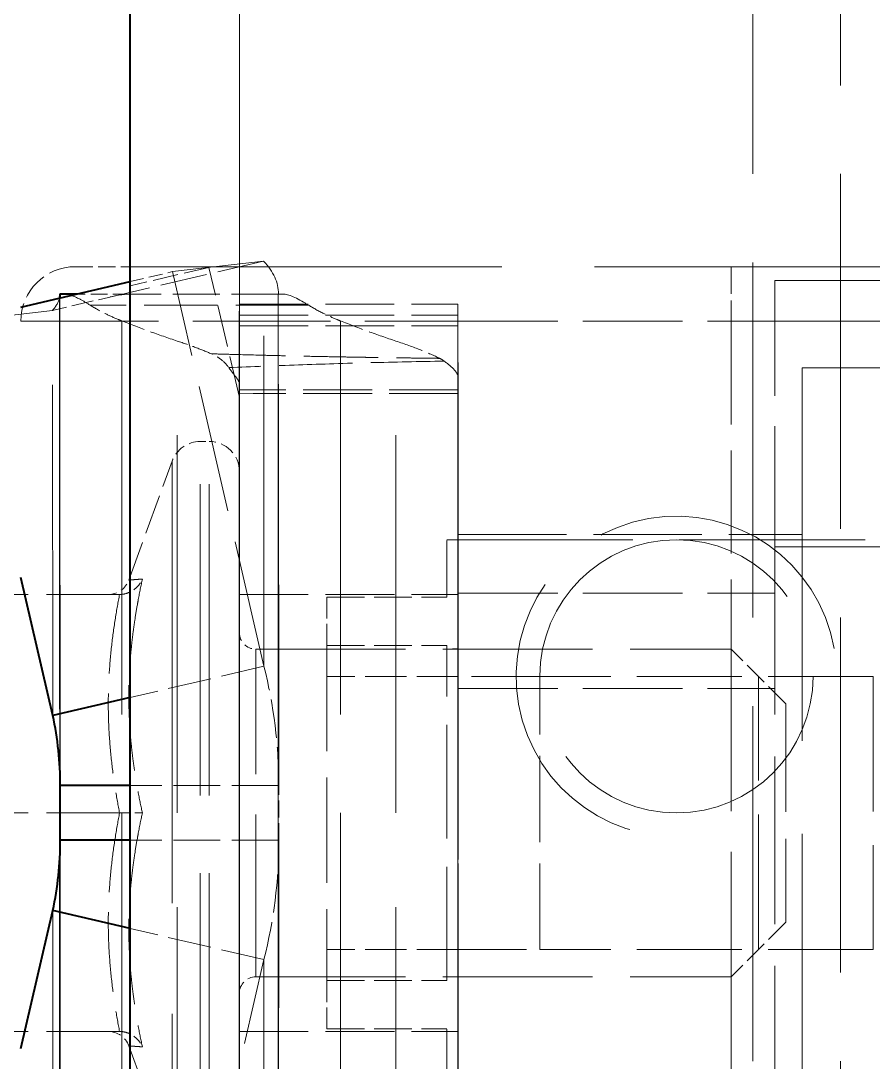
# Model space of a CAD drawing. Header units: millimetres. Extents: x 0 to 2523, y 0 to 1782.
# Drawn here: x 504.71 to 520.31, y 558.67 to 577.73 of the extents above; entities that cross this region are included whole.
import ezdxf

# ---------------------------------------------------------------- set-up
doc = ezdxf.new("R2010")
doc.units = ezdxf.units.MM
doc.header["$LTSCALE"] = 3
doc.linetypes.add('DASHED', pattern=[0.2067, 0.1654, -0.0413])
for name, color, linetype, lineweight in [('가려진 것(ISO)', 2, 'DASHED', 18), ('가려진 좁은 것(ISO)', 2, 'DASHED', 18), ('가시적인 것(ISO)', 3, 'Continuous', 40), ('가시적인 좁은 것(ISO)', 3, 'Continuous', 35)]:
    doc.layers.add(name, color=color, linetype=linetype, lineweight=lineweight)

msp = doc.modelspace()

# ---------------------------------------------------------------- linework, layer by layer
at = {"layer": '가려진 것(ISO)', "ltscale": 13.022854}
msp.add_line((508.7116, 435.233), (508.7116, 1291.233), dxfattribs=at)
at = {"layer": '가려진 것(ISO)', "ltscale": 13.096617}
for p, q in [((518.1116, 461.233), (518.1116, 1265.233)), ((519.7116, 1265.233), (519.7116, 461.233))]:
    msp.add_line(p, q, dxfattribs=at)
at = {"layer": '가려진 것(ISO)', "ltscale": 0.634799}
for p, q in [((505.7116, 573.233), (506.7116, 573.233)), ((509.4338, 562.733), (509.4338, 563.733))]:
    msp.add_line(p, q, dxfattribs=at)
at = {"layer": '가려진 것(ISO)', "ltscale": 1.731117}
for p, q in [((509.1557, 573.3344), (506.5217, 572.7193)), ((509.427, 572.733), (506.7002, 572.733))]:
    msp.add_line(p, q, dxfattribs=at)
at = {"layer": '가려진 것(ISO)', "ltscale": 13.707466}
msp.add_line((506.7116, 573.233), (523.7116, 573.233), dxfattribs=at)
at = {"layer": '가려진 것(ISO)', "ltscale": 10.630617}
for p, q in [((509.1557, 573.3344), (507.4884, 573.1424)), ((505.2918, 572.4321), (503.6244, 572.2401))]:
    msp.add_line(p, q, dxfattribs=at)
at = {"layer": '가려진 것(ISO)', "ltscale": 0.510403}
msp.add_line((506.7116, 572.961), (507.4884, 573.1424), dxfattribs=at)
at = {"layer": '가려진 것(ISO)', "ltscale": 4.708343}
for p, q in [((509.1613, 565.9183), (507.4884, 573.1424)), ((507.4884, 553.3235), (509.1613, 560.5476))]:
    msp.add_line(p, q, dxfattribs=at)
at = {"layer": '가려진 것(ISO)', "ltscale": 9.837123}
for p, q in [((518.5116, 572.983), (530.7116, 572.983)), ((518.5116, 568.1061), (530.7116, 568.1061))]:
    msp.add_line(p, q, dxfattribs=at)
at = {"layer": '가려진 것(ISO)', "ltscale": 4.455295}
msp.add_line((518.5116, 568.1061), (518.5116, 572.983), dxfattribs=at)
at = {"layer": '가려진 것(ISO)', "ltscale": 0.808278}
msp.add_line((506.5217, 572.7193), (505.2918, 572.4321), dxfattribs=at)
at = {"layer": '가려진 것(ISO)', "ltscale": 7.548428}
msp.add_line((505.4194, 572.733), (505.4244, 572.733), dxfattribs=at)
at = {"layer": '가려진 것(ISO)', "ltscale": 15.320109}
for p, q in [((505.4194, 572.733), (505.4194, 553.733)), ((509.42, 572.733), (509.42, 553.733))]:
    msp.add_line(p, q, dxfattribs=at)
at = {"layer": '가려진 것(ISO)', "ltscale": 14.79346}
for p, q in [((505.4338, 563.7373), (505.427, 572.732)), ((509.4338, 563.7403), (509.427, 572.735)), ((505.427, 553.7339), (505.4338, 562.7287)), ((509.427, 553.7309), (509.4338, 562.7257))]:
    msp.add_line(p, q, dxfattribs=at)
at = {"layer": '가려진 것(ISO)', "ltscale": 0.612689}
msp.add_line((506.7002, 572.733), (505.735, 572.733), dxfattribs=at)
at = {"layer": '가려진 것(ISO)', "ltscale": 0.44848}
msp.add_line((509.427, 572.733), (509.514, 572.733), dxfattribs=at)
at = {"layer": '가려진 것(ISO)', "ltscale": 2.539495}
for p, q in [((508.7113, 572.5496), (512.7113, 572.5496)), ((508.7133, 567.233), (512.7133, 567.233)), ((508.7133, 559.233), (512.7133, 559.233))]:
    msp.add_line(p, q, dxfattribs=at)
at = {"layer": '가려진 것(ISO)', "ltscale": 6.327119}
msp.add_line((512.7116, 572.233), (512.7116, 567.2567), dxfattribs=at)
at = {"layer": '가려진 것(ISO)', "ltscale": 3.682313}
for p, q in [((512.7116, 572.233), (518.5116, 572.233)), ((512.7116, 567.2567), (518.5116, 567.2567)), ((512.7116, 565.5131), (518.5116, 565.5131))]:
    msp.add_line(p, q, dxfattribs=at)
at = {"layer": '가려진 것(ISO)', "ltscale": 13.763361}
msp.add_line((519.0116, 571.383), (519.0116, 555.083), dxfattribs=at)
at = {"layer": '가려진 것(ISO)', "ltscale": 12.659248}
msp.add_line((519.0116, 571.383), (534.7116, 571.383), dxfattribs=at)
at = {"layer": '가려진 것(ISO)', "ltscale": 12.853812}
msp.add_line((512.7167, 555.2623), (512.7167, 571.2036), dxfattribs=at)
at = {"layer": '가려진 것(ISO)', "ltscale": 12.64015}
msp.add_line((508.7161, 555.3948), (508.7161, 571.0711), dxfattribs=at)
at = {"layer": '가려진 것(ISO)', "ltscale": 0.104586}
msp.add_line((507.9968, 570.033), (508.1616, 570.033), dxfattribs=at)
at = {"layer": '가려진 것(ISO)', "ltscale": 1.469374}
for p, q in [((506.6883, 567.4962), (507.4799, 569.6711)), ((506.6883, 558.9698), (507.4799, 556.7949))]:
    msp.add_line(p, q, dxfattribs=at)
at = {"layer": '가려진 것(ISO)', "ltscale": 3.999763}
msp.add_line((512.7116, 568.333), (519.0116, 568.333), dxfattribs=at)
at = {"layer": '가려진 것(ISO)', "ltscale": 2.095026}
for p, q in [((512.5116, 567.183), (512.5116, 568.233)), ((512.5116, 558.233), (512.5116, 559.283))]:
    msp.add_line(p, q, dxfattribs=at)
at = {"layer": '가려진 것(ISO)', "ltscale": 6.856808}
msp.add_line((512.5116, 568.233), (523.3116, 568.233), dxfattribs=at)
at = {"layer": '가려진 것(ISO)', "ltscale": 6.187803}
msp.add_line((518.5116, 568.1061), (518.5116, 558.3598), dxfattribs=at)
at = {"layer": '가려진 것(ISO)', "ltscale": 2.698482}
msp.add_line((506.5193, 567.233), (502.2689, 567.233), dxfattribs=at)
at = {"layer": '가려진 것(ISO)', "ltscale": 5.079091}
for p, q in [((508.7099, 567.233), (508.7099, 559.233)), ((508.7133, 559.233), (508.7133, 567.233)), ((512.7099, 567.233), (512.7099, 559.233)), ((512.7133, 559.233), (512.7133, 567.233))]:
    msp.add_line(p, q, dxfattribs=at)
at = {"layer": '가려진 것(ISO)', "ltscale": 5.079092}
for p, q in [((508.7133, 567.233), (508.7099, 567.233)), ((508.7099, 559.233), (508.7133, 559.233))]:
    msp.add_line(p, q, dxfattribs=at)
at = {"layer": '가려진 것(ISO)', "ltscale": 1.396677}
for p, q in [((510.3116, 567.183), (512.5116, 567.183)), ((510.3116, 566.2985), (512.5116, 566.2985)), ((510.3116, 560.1674), (512.5116, 560.1674)), ((510.3116, 559.283), (512.5116, 559.283))]:
    msp.add_line(p, q, dxfattribs=at)
at = {"layer": '가려진 것(ISO)', "ltscale": 0.796132}
for p, q in [((510.3116, 566.2985), (510.3116, 567.183)), ((510.3116, 560.1674), (510.3116, 559.283))]:
    msp.add_line(p, q, dxfattribs=at)
at = {"layer": '가려진 것(ISO)', "ltscale": 2.476006}
msp.add_line((512.7116, 567.2567), (512.7116, 565.5131), dxfattribs=at)
at = {"layer": '가려진 것(ISO)', "ltscale": 5.52352}
for p, q in [((509.0116, 566.233), (517.7116, 566.233)), ((509.0116, 560.233), (517.7116, 560.233))]:
    msp.add_line(p, q, dxfattribs=at)
at = {"layer": '가려진 것(ISO)', "ltscale": 3.892509}
msp.add_line((510.3116, 566.2985), (510.3116, 560.1674), dxfattribs=at)
at = {"layer": '가려진 것(ISO)', "ltscale": 4.190152}
msp.add_line((512.5116, 560.1674), (512.5116, 566.2985), dxfattribs=at)
at = {"layer": '가려진 것(ISO)', "ltscale": 5.983681}
msp.add_line((517.7116, 566.233), (517.7116, 560.233), dxfattribs=at)
at = {"layer": '가려진 것(ISO)', "ltscale": 0.897783}
for p, q in [((518.7116, 565.233), (517.7116, 566.233)), ((518.7116, 561.233), (517.7116, 560.233))]:
    msp.add_line(p, q, dxfattribs=at)
at = {"layer": '가려진 것(ISO)', "ltscale": 1.609971}
for p, q in [((509.1613, 565.9183), (506.7116, 565.3463)), ((509.1613, 560.5476), (506.7116, 561.1197))]:
    msp.add_line(p, q, dxfattribs=at)
at = {"layer": '가려진 것(ISO)', "ltscale": 1.525278}
for p, q in [((512.7142, 565.733), (510.3116, 565.733)), ((512.7142, 560.733), (510.3116, 560.733))]:
    msp.add_line(p, q, dxfattribs=at)
at = {"layer": '가려진 것(ISO)', "ltscale": 3.809293}
for p, q in [((512.7142, 565.733), (512.7168, 565.733)), ((512.7168, 560.733), (512.7142, 560.733))]:
    msp.add_line(p, q, dxfattribs=at)
at = {"layer": '가려진 것(ISO)', "ltscale": 3.174394}
for p, q in [((512.7142, 560.733), (512.7142, 565.733)), ((512.7168, 560.733), (512.7168, 565.733)), ((514.2116, 560.733), (514.2116, 565.733))]:
    msp.add_line(p, q, dxfattribs=at)
at = {"layer": '가려진 것(ISO)', "ltscale": 2.520347}
for p, q in [((514.2116, 565.733), (512.7168, 565.733)), ((512.7168, 560.733), (514.2116, 560.733))]:
    msp.add_line(p, q, dxfattribs=at)
at = {"layer": '가려진 것(ISO)', "ltscale": 3.872783}
for p, q in [((520.3116, 565.733), (514.2116, 565.733)), ((520.3116, 560.733), (514.2116, 560.733))]:
    msp.add_line(p, q, dxfattribs=at)
at = {"layer": '가려진 것(ISO)', "ltscale": 4.986384}
msp.add_line((520.3116, 565.733), (520.3116, 560.733), dxfattribs=at)
at = {"layer": '가려진 것(ISO)', "ltscale": 5.086114}
msp.add_line((512.7116, 558.6711), (512.7116, 565.5131), dxfattribs=at)
at = {"layer": '가려진 것(ISO)', "ltscale": 3.989087}
msp.add_line((518.7116, 565.233), (518.7116, 561.233), dxfattribs=at)
at = {"layer": '가려진 것(ISO)', "ltscale": 1.728174}
for p, q in [((509.4338, 563.733), (506.7116, 563.733)), ((509.4338, 562.733), (506.7116, 562.733))]:
    msp.add_line(p, q, dxfattribs=at)
at = {"layer": '가려진 것(ISO)', "ltscale": 2.698431}
msp.add_line((506.5192, 563.233), (502.2689, 563.233), dxfattribs=at)
at = {"layer": '가려진 것(ISO)', "ltscale": 2.698487}
msp.add_line((506.5193, 559.233), (502.2689, 559.233), dxfattribs=at)
at = {"layer": '가려진 것(ISO)', "ltscale": 12.665669}
msp.add_circle((516.7116, 565.733), 2.5, dxfattribs=at)
at = {"layer": '가려진 것(ISO)', "ltscale": 0.997197}
msp.add_arc((505.7116, 572.233), 1, 90, 180, dxfattribs=at)
at = {"layer": '가려진 것(ISO)', "ltscale": 0.426521}
msp.add_arc((507.9968, 569.483), 0.55, 90, 160, dxfattribs=at)
at = {"layer": '가려진 것(ISO)', "ltscale": 0.548413}
msp.add_arc((508.1616, 569.483), 0.55, 0, 90, dxfattribs=at)
at = {"layer": '가려진 것(ISO)', "ltscale": 11.144523}
msp.add_arc((516.7116, 565.733), 2.933, 10, 280, dxfattribs=at)
at = {"layer": '가려진 것(ISO)', "ltscale": 0.31017}
for centre, start, end in [((506.3124, 567.633), 270, 340), ((506.3124, 558.833), 20, 90)]:
    msp.add_arc(centre, 0.4, start, end, dxfattribs=at)
at = {"layer": '가려진 것(ISO)', "ltscale": 0.299089}
for centre, start, end in [((509.0116, 566.533), 180, 270), ((509.0116, 559.933), 90, 180)]:
    msp.add_arc(centre, 0.3, start, end, dxfattribs=at)
at = {"layer": '가려진 것(ISO)', "ltscale": 2.19112}
for centre in [(508.7113, 567.5496), (512.7113, 567.5496)]:
    msp.add_ellipse(centre, major_axis=(0, 5), ratio=0.0004255, start_param=5.879393, end_param=6.5696509, dxfattribs=at)
at = {"layer": '가려진 것(ISO)', "ltscale": 13.117392}
for centre, major_axis, start_param, end_param in [((508.7119, 563.233), (0, 9.5), 0.2864656, 2.855127), ((512.7119, 563.233), (0, -9.5), 3.4280582, 5.9967196)]:
    msp.add_ellipse(centre, major_axis=major_axis, ratio=0.0004255, start_param=start_param, end_param=end_param, dxfattribs=at)
at = {"layer": '가려진 것(ISO)', "ltscale": 3.154497}
for centre, start_param, end_param in [((508.7147, 585.9411), 5.879393, 6.210637), ((512.7147, 585.9411), 5.8793931, 6.2106371)]:
    msp.add_ellipse(centre, major_axis=(0, -15), ratio=0.0004255, start_param=start_param, end_param=end_param, dxfattribs=at)
at = {"layer": '가려진 것(ISO)', "ltscale": 2.048363}
msp.add_open_spline([(509.427, 572.733), (509.4274, 572.9404), (509.336, 573.1477), (509.1557, 573.3344)], degree=3, dxfattribs=at)
at = {"layer": '가려진 것(ISO)', "ltscale": 1.263882}
msp.add_open_spline([(505.4184, 572.659), (505.4013, 572.5863), (505.3589, 572.5121), (505.2918, 572.4321)], degree=3, dxfattribs=at)
at = {"layer": '가려진 것(ISO)', "ltscale": 0.917635}
msp.add_open_spline([(505.983, 572.5268), (505.9154, 572.5696), (505.8521, 572.6068), (505.6716, 572.7012), (505.5775, 572.7315), (505.5133, 572.733)], degree=3, knots=[-2.39231706, -2.39231706, -2.39231706, -2.39231706, -2.3486929, -2.3486929, -2.25464695, -2.25464695, -2.25464695, -2.25464695], dxfattribs=at)
at = {"layer": '가려진 것(ISO)', "ltscale": 1.787673}
msp.add_open_spline([(506.7002, 572.733), (506.7002, 572.733), (506.7002, 572.733), (506.7002, 572.733), (506.5773, 572.7323), (506.3493, 572.679)], degree=3, knots=[0, 0, 0, 0, 0.00123737, 0.00123737, 0.28082374, 0.28082374, 0.28082374, 0.28082374], dxfattribs=at)
at = {"layer": '가려진 것(ISO)', "ltscale": 0.917555}
msp.add_open_spline([(509.514, 572.733), (509.6062, 572.7317), (509.7643, 572.664), (509.9672, 572.5372), (509.9754, 572.5321), (509.9837, 572.5268)], degree=3, knots=[-2.32675333, -2.32675333, -2.32675333, -2.32675333, -2.19233301, -2.19233301, -2.18674205, -2.18674205, -2.18674205, -2.18674205], dxfattribs=at)
at = {"layer": '가려진 것(ISO)', "ltscale": 0.690919}
msp.add_open_spline([(506.5611, 572.2403), (506.5398, 572.2487), (506.5187, 572.2572), (506.4977, 572.2659), (506.4128, 572.3008), (506.3312, 572.3374), (506.2535, 572.3757), (506.1568, 572.4235), (506.0661, 572.4738), (505.983, 572.5268)], degree=3, knots=[0, 0, 0, 0, 0.0988299, 0.0988299, 0.0988299, 0.5, 0.5, 0.5, 1, 1, 1, 1], dxfattribs=at)
at = {"layer": '가려진 것(ISO)', "ltscale": 0.690815}
msp.add_open_spline([(509.9837, 572.5268), (510.0669, 572.4738), (510.1575, 572.4234), (510.2543, 572.3757), (510.3322, 572.3373), (510.414, 572.3005), (510.4992, 572.2655), (510.5199, 572.257), (510.5407, 572.2486), (510.5617, 572.2403)], degree=3, knots=[0, 0, 0, 0, 0.5, 0.5, 0.5, 0.9025059, 0.9025059, 0.9025059, 1, 1, 1, 1], dxfattribs=at)
at = {"layer": '가려진 것(ISO)', "ltscale": 1.037947}
for points, knots in [([(507.5743, 571.8725), (507.4048, 571.9288), (507.2355, 571.9876), (506.8978, 572.1102), (506.7292, 572.174), (506.5611, 572.2403)], [-0.16348865, -0.16348865, -0.16348865, -0.16348865, -0.08174478, -0.08174478, -0.000001, -0.000001, -0.000001, -0.000001]), ([(511.575, 571.8725), (511.4054, 571.9288), (511.2361, 571.9876), (510.8984, 572.1102), (510.7298, 572.174), (510.5617, 572.2403)], [-0.16348834, -0.16348834, -0.16348834, -0.16348834, -0.08174464, -0.08174464, -0.000001, -0.000001, -0.000001, -0.000001])]:
    msp.add_open_spline(points, degree=3, knots=knots, dxfattribs=at)
at = {"layer": '가려진 것(ISO)', "ltscale": 0.746982}
msp.add_open_spline([(508.1992, 571.6382), (508.1115, 571.6764), (508.0146, 571.7152), (507.9099, 571.7544), (507.8053, 571.7936), (507.693, 571.8331), (507.5743, 571.8725)], degree=3, knots=[0, 0, 0, 0, 0.5, 0.5, 0.5, 1, 1, 1, 1], dxfattribs=at)
at = {"layer": '가려진 것(ISO)', "ltscale": 1.033177}
msp.add_open_spline([(511.575, 571.8725), (511.7416, 571.8171), (511.8924, 571.7628), (512.1623, 571.6563), (512.2803, 571.6044), (512.3781, 571.5551)], degree=3, knots=[-0.16282276, -0.16282276, -0.16282276, -0.16282276, -0.08246392, -0.08246392, -0.000001, -0.000001, -0.000001, -0.000001], dxfattribs=at)
at = {"layer": '가려진 것(ISO)', "ltscale": 0.580682}
msp.add_open_spline([(508.5171, 571.3867), (508.4772, 571.442), (508.4309, 571.4905), (508.3779, 571.5323), (508.325, 571.5742), (508.2655, 571.6094), (508.1992, 571.6382)], degree=3, knots=[0, 0, 0, 0, 0.5, 0.5, 0.5, 1, 1, 1, 1], dxfattribs=at)
at = {"layer": '가려진 것(ISO)', "ltscale": 0.156232}
msp.add_open_spline([(512.3781, 571.5551), (512.3927, 571.5478), (512.4068, 571.5399), (512.4341, 571.5233), (512.4472, 571.5144), (512.4599, 571.5051)], degree=3, knots=[0.000001, 0.000001, 0.000001, 0.000001, 0.012313333, 0.012313333, 0.024625639, 0.024625639, 0.024625639, 0.024625639], dxfattribs=at)
at = {"layer": '가려진 것(ISO)', "ltscale": 1.041271}
msp.add_open_spline([(512.4599, 571.5051), (512.5442, 571.4429), (512.6087, 571.3879), (512.695, 571.288), (512.7168, 571.2434), (512.7167, 571.2033)], degree=3, knots=[-0.16423316, -0.16423316, -0.16423316, -0.16423316, -0.08209167, -0.08209167, -0.00008865, -0.00008865, -0.00008865, -0.00008865], dxfattribs=at)
at = {"layer": '가려진 것(ISO)', "ltscale": 0.923971}
msp.add_open_spline([(508.7161, 571.0708), (508.7162, 571.106), (508.6963, 571.1468), (508.6217, 571.2516), (508.5711, 571.3118), (508.5171, 571.3867)], degree=3, knots=[0.000001, 0.000001, 0.000001, 0.000001, 0.07765173, 0.07765173, 0.15274647, 0.15274647, 0.15274647, 0.15274647], dxfattribs=at)
at = {"layer": '가려진 것(ISO)', "ltscale": 3.790577}
msp.add_open_spline([(512.7142, 570.9806), (512.7146, 570.9085), (512.715, 570.8909), (512.7159, 570.9654), (512.7163, 571.0572), (512.7167, 571.2033)], degree=3, knots=[-0.59728772, -0.59728772, -0.59728772, -0.59728772, -0.29865558, -0.29865558, -0.00008864, -0.00008864, -0.00008864, -0.00008864], dxfattribs=at)
at = {"layer": '가려진 것(ISO)', "ltscale": 2.873697}
msp.add_open_spline([(508.7142, 570.9806), (508.7145, 570.9335), (508.7148, 570.9129), (508.715, 570.9092), (508.7153, 570.9056), (508.7155, 570.9188), (508.7157, 570.9642), (508.7158, 570.9902), (508.716, 571.0265), (508.7161, 571.0708)], degree=3, knots=[0, 0, 0, 0, 0.3890197, 0.3890197, 0.3890197, 0.7780394, 0.7780394, 0.7780394, 1, 1, 1, 1], dxfattribs=at)
at = {"layer": '가려진 것(ISO)', "ltscale": 2.541035}
msp.add_open_spline([(512.715, 570.9092), (511.3815, 570.9092), (510.0482, 570.909), (508.7151, 570.9087)], degree=3, dxfattribs=at)
at = {"layer": '가려진 것(ISO)', "ltscale": 0.356764}
msp.add_open_spline([(506.5193, 567.233), (506.5599, 567.233), (506.6001, 567.2389), (506.6809, 567.2623), (506.7206, 567.2806), (506.7978, 567.3296), (506.834, 567.3616), (506.8938, 567.4325), (506.9176, 567.4712), (506.9353, 567.5128), (506.9357, 567.5136), (506.9361, 567.5145)], degree=3, knots=[0.000007253, 0.000007253, 0.000007253, 0.000007253, 0.012182988, 0.012182988, 0.025541036, 0.025541036, 0.040859243, 0.040859243, 0.055840117, 0.055840117, 0.056151409, 0.056151409, 0.056151409, 0.056151409], dxfattribs=at)
at = {"layer": '가려진 것(ISO)', "ltscale": 1.41808}
for points in [[(509.4338, 563.733), (509.4338, 564.4684), (509.342, 565.2037), (509.1613, 565.9183)], [(509.1613, 560.5476), (509.342, 561.2623), (509.4338, 561.9976), (509.4338, 562.733)]]:
    msp.add_open_spline(points, degree=3, dxfattribs=at)
at = {"layer": '가려진 것(ISO)', "ltscale": 0.356819}
msp.add_open_spline([(506.5192, 563.233), (506.5598, 563.233), (506.5999, 563.233), (506.6807, 563.233), (506.7205, 563.233), (506.7978, 563.233), (506.834, 563.233), (506.8937, 563.233), (506.9175, 563.233), (506.9353, 563.233), (506.9357, 563.233), (506.9361, 563.233)], degree=3, knots=[-0.056055776, -0.056055776, -0.056055776, -0.056055776, -0.043849048, -0.043849048, -0.030415241, -0.030415241, -0.015046721, -0.015046721, 0, 0, 0.000314742, 0.000314742, 0.000314742, 0.000314742], dxfattribs=at)
at = {"layer": '가려진 것(ISO)', "ltscale": 0.356759}
msp.add_open_spline([(506.5193, 559.233), (506.5599, 559.233), (506.6001, 559.227), (506.6809, 559.2037), (506.7205, 559.1854), (506.7978, 559.1364), (506.834, 559.1044), (506.8938, 559.0334), (506.9176, 558.9947), (506.9353, 558.9532), (506.9357, 558.9523), (506.9361, 558.9515)], degree=3, knots=[-0.056046371, -0.056046371, -0.056046371, -0.056046371, -0.043826559, -0.043826559, -0.030415995, -0.030415995, -0.015038694, -0.015038694, 0, 0, 0.000312487, 0.000312487, 0.000312487, 0.000312487], dxfattribs=at)
at = {"layer": '가려진 좁은 것(ISO)', "ltscale": 12.197012}
for p, q in [((509.1613, 565.9183), (509.1557, 573.3344)), ((505.2974, 565.016), (505.2918, 572.4321)), ((505.2974, 561.4499), (505.2918, 554.0339)), ((509.1613, 560.5476), (509.1557, 553.1316))]:
    msp.add_line(p, q, dxfattribs=at)
at = {"layer": '가려진 좁은 것(ISO)', "ltscale": 0.997197}
msp.add_line((517.7116, 573.233), (517.7116, 572.233), dxfattribs=at)
at = {"layer": '가려진 좁은 것(ISO)', "ltscale": 0.940741}
msp.add_line((508.1553, 573.2192), (506.7116, 572.8849), dxfattribs=at)
at = {"layer": '가려진 좁은 것(ISO)', "ltscale": 1.553127}
msp.add_line((508.7116, 570.8369), (508.1553, 573.2192), dxfattribs=at)
at = {"layer": '가려진 좁은 것(ISO)', "ltscale": 15.320109}
for p, q in [((505.4194, 572.733), (505.4194, 553.733)), ((505.4236, 572.733), (505.4236, 553.733)), ((509.42, 572.733), (509.42, 553.733)), ((509.4236, 553.733), (509.4236, 572.733)), ((509.4244, 572.733), (509.4244, 553.733))]:
    msp.add_line(p, q, dxfattribs=at)
at = {"layer": '가려진 좁은 것(ISO)', "ltscale": 5.47371}
for p, q in [((505.4244, 564.0705), (505.4244, 572.6921)), ((505.4244, 553.7739), (505.4244, 562.3954))]:
    msp.add_line(p, q, dxfattribs=at)
at = {"layer": '가려진 좁은 것(ISO)', "ltscale": 14.79346}
for p, q in [((505.4338, 563.7373), (505.427, 572.732)), ((505.4338, 562.7287), (505.427, 553.7339))]:
    msp.add_line(p, q, dxfattribs=at)
at = {"layer": '가려진 좁은 것(ISO)', "ltscale": 14.802096}
for p, q in [((509.4338, 563.733), (509.427, 572.733)), ((509.4338, 562.733), (509.427, 553.733))]:
    msp.add_line(p, q, dxfattribs=at)
at = {"layer": '가려진 좁은 것(ISO)', "ltscale": 2.698427}
msp.add_line((509.9837, 572.5268), (505.983, 572.5268), dxfattribs=at)
at = {"layer": '가려진 좁은 것(ISO)', "ltscale": 2.539495}
for p, q in [((508.7107, 572.3458), (512.7107, 572.3458)), ((508.7122, 572.1475), (512.7122, 572.1475)), ((512.7142, 570.9806), (508.7142, 570.9806))]:
    msp.add_line(p, q, dxfattribs=at)
at = {"layer": '가려진 좁은 것(ISO)', "ltscale": 5.079091}
msp.add_line((504.7116, 572.233), (512.7116, 572.233), dxfattribs=at)
at = {"layer": '가려진 좁은 것(ISO)', "ltscale": 14.525633}
msp.add_line((506.5611, 572.2403), (506.5611, 554.2256), dxfattribs=at)
at = {"layer": '가려진 좁은 것(ISO)', "ltscale": 14.52563}
msp.add_line((510.5617, 572.2403), (510.5617, 554.2256), dxfattribs=at)
at = {"layer": '가려진 좁은 것(ISO)', "ltscale": 3.809293}
msp.add_line((517.7116, 572.233), (517.7116, 566.233), dxfattribs=at)
at = {"layer": '가려진 좁은 것(ISO)', "ltscale": 6.471946}
msp.add_line((518.5116, 572.233), (524.7116, 572.233), dxfattribs=at)
at = {"layer": '가려진 좁은 것(ISO)', "ltscale": 13.932404}
msp.add_line((507.5743, 554.5935), (507.5743, 571.8725), dxfattribs=at)
at = {"layer": '가려진 좁은 것(ISO)', "ltscale": 13.932405}
msp.add_line((511.575, 554.5935), (511.575, 571.8725), dxfattribs=at)
at = {"layer": '가려진 좁은 것(ISO)', "ltscale": 12.853303}
msp.add_line((512.7167, 555.2626), (512.7167, 571.2033), dxfattribs=at)
at = {"layer": '가려진 좁은 것(ISO)', "ltscale": 12.639679}
msp.add_line((508.7161, 555.3951), (508.7161, 571.0708), dxfattribs=at)
at = {"layer": '가려진 좁은 것(ISO)', "ltscale": 11.483541}
for p, q in [((507.9968, 556.433), (507.9968, 570.033)), ((508.1616, 556.433), (508.1616, 570.033))]:
    msp.add_line(p, q, dxfattribs=at)
at = {"layer": '가려진 좁은 것(ISO)', "ltscale": 16.308598}
msp.add_line((507.4799, 569.6711), (507.4799, 556.7949), dxfattribs=at)
at = {"layer": '가려진 좁은 것(ISO)', "ltscale": 2.476006}
msp.add_line((512.7136, 565.5131), (512.7151, 567.2567), dxfattribs=at)
at = {"layer": '가려진 좁은 것(ISO)', "ltscale": 0.000980327}
msp.add_line((512.7116, 566.399), (512.7133, 566.399), dxfattribs=at)
at = {"layer": '가려진 좁은 것(ISO)', "ltscale": 5.983681}
msp.add_line((509.0116, 560.233), (509.0116, 566.233), dxfattribs=at)
at = {"layer": '가려진 좁은 것(ISO)', "ltscale": 0.12796}
for p, q in [((512.7133, 566.2352), (512.5116, 566.2351)), ((512.5116, 560.2308), (512.7133, 560.2307))]:
    msp.add_line(p, q, dxfattribs=at)
at = {"layer": '가려진 좁은 것(ISO)', "ltscale": 0.125799}
for p, q in [((512.5116, 566.2308), (512.7099, 566.2307)), ((512.7099, 560.2353), (512.5116, 560.2351))]:
    msp.add_line(p, q, dxfattribs=at)
at = {"layer": '가려진 좁은 것(ISO)', "ltscale": 4.986384}
msp.add_line((518.2116, 560.733), (518.2116, 565.733), dxfattribs=at)
at = {"layer": '가려진 좁은 것(ISO)', "ltscale": 12.363597}
msp.add_line((517.7116, 560.233), (517.7116, 514.233), dxfattribs=at)
at = {"layer": '가려진 좁은 것(ISO)', "ltscale": 0.745215}
msp.add_ellipse((512.7116, 563.233), major_axis=(0, 9), ratio=0.0004255, start_param=6.1528453, end_param=6.2832799, dxfattribs=at)
at = {"layer": '가려진 좁은 것(ISO)', "ltscale": 3.615856}
msp.add_ellipse((512.7116, 563.233), major_axis=(0, 9), ratio=0.0004255, start_param=5.175884, end_param=5.808698, dxfattribs=at)
at = {"layer": '가려진 좁은 것(ISO)', "ltscale": 4.085482}
for start_param, end_param in [(5.6396842, 6.9266864), (2.4980915, 3.7850938)]:
    msp.add_ellipse((512.7116, 563.233), major_axis=(0, 5), ratio=0.0004255, start_param=start_param, end_param=end_param, dxfattribs=at)
at = {"layer": '가려진 좁은 것(ISO)', "ltscale": 2.167323}
msp.add_ellipse((512.7116, 563.233), major_axis=(0, -5.1), ratio=0.0004255, start_param=2.4723854, end_param=3.1417595, dxfattribs=at)
at = {"layer": '가려진 좁은 것(ISO)', "ltscale": 0.667734}
msp.add_ellipse((512.7116, 563.233), major_axis=(0, -5.1), ratio=0.0004255, start_param=2.0342914, end_param=2.2405413, dxfattribs=at)
at = {"layer": '가려진 좁은 것(ISO)', "ltscale": 4.081878}
msp.add_ellipse((512.7116, 563.233), major_axis=(0, 5), ratio=0.0004255, start_param=0.9278627, end_param=2.2137299, dxfattribs=at)
at = {"layer": '가려진 좁은 것(ISO)', "ltscale": 4.089082}
msp.add_ellipse((512.7116, 563.233), major_axis=(0, 5), ratio=0.0004255, start_param=4.0683208, end_param=5.3564572, dxfattribs=at)
at = {"layer": '가려진 좁은 것(ISO)', "ltscale": 0.000216209}
msp.add_open_spline([(512.7116, 572.1566), (512.7118, 572.1566), (512.712, 572.1566), (512.7121, 572.1566)], degree=3, dxfattribs=at)
at = {"layer": '가려진 좁은 것(ISO)', "ltscale": 2.734044}
msp.add_open_spline([(508.1992, 571.6382), (508.3121, 571.6348), (508.4255, 571.6315), (508.5393, 571.6283), (508.7478, 571.6224), (508.9577, 571.6168), (509.1689, 571.6116), (509.2972, 571.6084), (509.4259, 571.6053), (509.5551, 571.6024), (509.6115, 571.6011), (509.668, 571.5998), (509.7245, 571.5986), (509.888, 571.595), (510.0521, 571.5916), (510.2171, 571.5883), (510.3634, 571.5854), (510.5103, 571.5827), (510.6578, 571.5801), (510.7541, 571.5784), (510.8506, 571.5767), (510.9474, 571.5751), (510.9828, 571.5745), (511.0182, 571.574), (511.0536, 571.5734), (511.1721, 571.5715), (511.2909, 571.5697), (511.4102, 571.5679), (511.5171, 571.5663), (511.6243, 571.5648), (511.7319, 571.5633), (511.8286, 571.562), (511.9255, 571.5607), (512.0227, 571.5595), (512.1105, 571.5584), (512.1985, 571.5573), (512.2867, 571.5562), (512.3171, 571.5558), (512.3476, 571.5555), (512.3781, 571.5551)], degree=3, knots=[0, 0, 0, 0, 0.0844545, 0.0844545, 0.0844545, 0.2392845, 0.2392845, 0.2392845, 0.3333333, 0.3333333, 0.3333333, 0.3743632, 0.3743632, 0.3743632, 0.4929223, 0.4929223, 0.4929223, 0.5980553, 0.5980553, 0.5980553, 0.6666667, 0.6666667, 0.6666667, 0.6917173, 0.6917173, 0.6917173, 0.7754928, 0.7754928, 0.7754928, 0.8505712, 0.8505712, 0.8505712, 0.9180518, 0.9180518, 0.9180518, 0.9789633, 0.9789633, 0.9789633, 1, 1, 1, 1], dxfattribs=at)
at = {"layer": '가려진 좁은 것(ISO)', "ltscale": 2.707696}
msp.add_open_spline([(512.4599, 571.5051), (512.0005, 571.4972), (511.5478, 571.4876), (511.1035, 571.4759), (510.6591, 571.4643), (510.2232, 571.4505), (509.7927, 571.4353), (509.3622, 571.42), (508.9372, 571.4033), (508.5171, 571.3867)], degree=3, knots=[0, 0, 0, 0, 0.3333333, 0.3333333, 0.3333333, 0.6666667, 0.6666667, 0.6666667, 1, 1, 1, 1], dxfattribs=at)
at = {"layer": '가려진 좁은 것(ISO)', "ltscale": 0.001011}
msp.add_open_spline([(512.7134, 571.2387), (512.7128, 571.2387), (512.7122, 571.2387), (512.7116, 571.2387)], degree=3, dxfattribs=at)
at = {"layer": '가려진 좁은 것(ISO)', "ltscale": 15.938072}
msp.add_open_spline([(508.7116, 569.483), (508.7116, 569.483), (508.7116, 569.483), (508.7116, 569.4831), (508.7116, 569.4831), (508.7116, 569.4832), (508.7116, 569.4833), (508.7116, 569.4835), (508.7116, 569.4836), (508.7116, 569.4839), (508.7116, 569.4839), (508.7116, 569.4845), (508.7116, 569.4848), (508.7116, 569.4853), (508.7116, 569.4855), (508.7116, 569.4861), (508.7116, 569.4864), (508.7116, 569.4875), (508.7116, 569.488), (508.7116, 569.4888), (508.7116, 569.4891), (508.7116, 569.4897), (508.7116, 569.4897), (508.7115, 569.4887), (508.7115, 569.4868), (508.7114, 569.4799), (508.7114, 569.4729), (508.7113, 569.4535), (508.7113, 569.441), (508.7112, 569.4107), (508.7111, 569.393), (508.7111, 569.3534), (508.711, 569.3316), (508.7109, 569.2881), (508.7109, 569.2653), (508.7108, 569.215), (508.7108, 569.1877), (508.7107, 569.1285), (508.7107, 569.0967), (508.7106, 569.0289), (508.7106, 568.9929), (508.7105, 568.9172), (508.7105, 568.8774), (508.7104, 568.7945), (508.7104, 568.7514), (508.7103, 568.6628), (508.7103, 568.6172), (508.7102, 568.5243), (508.7102, 568.4771), (508.7101, 568.3916), (508.7101, 568.3519), (508.71, 568.2692), (508.71, 568.2262), (508.71, 568.1371), (508.7099, 568.091), (508.7099, 567.9965), (508.7099, 567.9479), (508.7098, 567.8489), (508.7098, 567.7984), (508.7098, 567.696), (508.7097, 567.6442), (508.7097, 567.5399), (508.7097, 567.4874), (508.7096, 567.3827), (508.7096, 567.3305), (508.7096, 567.203), (508.7095, 567.1219), (508.7095, 566.9525), (508.7095, 566.8643), (508.7094, 566.6845), (508.7094, 566.593), (508.7093, 566.4112), (508.7093, 566.3209), (508.7093, 566.1255), (508.7092, 566.013), (508.7092, 565.7812), (508.7092, 565.6618), (508.7091, 565.4177), (508.7091, 565.2929), (508.7091, 565.0395), (508.7091, 564.9109), (508.709, 564.6516), (508.709, 564.5209), (508.709, 564.2591), (508.709, 564.1281), (508.709, 563.8675), (508.709, 563.738), (508.709, 563.4824), (508.709, 563.3563), (508.709, 563.233), (508.709, 563.1096), (508.709, 562.9836), (508.709, 562.728), (508.709, 562.5985), (508.709, 562.3379), (508.709, 562.2068), (508.709, 561.9451), (508.709, 561.8143), (508.7091, 561.5551), (508.7091, 561.4265), (508.7091, 561.1731), (508.7091, 561.0483), (508.7092, 560.8041), (508.7092, 560.6847), (508.7092, 560.4529), (508.7093, 560.3405), (508.7093, 560.145), (508.7093, 560.0548), (508.7094, 559.873), (508.7094, 559.7815), (508.7095, 559.6017), (508.7095, 559.5134), (508.7095, 559.3441), (508.7096, 559.263), (508.7096, 559.1355), (508.7096, 559.0832), (508.7097, 558.9785), (508.7097, 558.9261), (508.7097, 558.8218), (508.7098, 558.77), (508.7098, 558.6676), (508.7098, 558.6171), (508.7099, 558.518), (508.7099, 558.4695), (508.7099, 558.3749), (508.71, 558.3289), (508.71, 558.2398), (508.71, 558.1967), (508.7101, 558.114), (508.7101, 558.0743), (508.7102, 557.9889), (508.7102, 557.9416), (508.7103, 557.8488), (508.7103, 557.8032), (508.7104, 557.7145), (508.7104, 557.6715), (508.7105, 557.5886), (508.7105, 557.5488), (508.7106, 557.473), (508.7106, 557.437), (508.7107, 557.3692), (508.7107, 557.3374), (508.7108, 557.2783), (508.7108, 557.2509), (508.7109, 557.2007), (508.7109, 557.1778), (508.711, 557.1344), (508.7111, 557.1126), (508.7111, 557.073), (508.7112, 557.0552), (508.7113, 557.0249), (508.7113, 557.0124), (508.7114, 556.993), (508.7114, 556.9861), (508.7115, 556.9792), (508.7115, 556.9773), (508.7116, 556.9763), (508.7116, 556.9763), (508.7116, 556.9768), (508.7116, 556.9771), (508.7116, 556.978), (508.7116, 556.9785), (508.7116, 556.9796), (508.7116, 556.9799), (508.7116, 556.9805), (508.7116, 556.9807), (508.7116, 556.9812), (508.7116, 556.9815), (508.7116, 556.982), (508.7116, 556.9821), (508.7116, 556.9823), (508.7116, 556.9824), (508.7116, 556.9827), (508.7116, 556.9827), (508.7116, 556.9829), (508.7116, 556.9829), (508.7116, 556.9829), (508.7116, 556.983), (508.7116, 556.983)], degree=3, knots=[2.7682585, 2.7682585, 2.7682585, 2.7682585, 2.7682654, 2.7682654, 2.7682736, 2.7682736, 2.768302, 2.768302, 2.768405, 2.768405, 2.7685079, 2.7685079, 2.7691488, 2.7691488, 2.7697897, 2.7697897, 2.7710714, 2.7710714, 2.7753516, 2.7753516, 2.7796319, 2.7796319, 2.7881924, 2.7881924, 2.8053134, 2.8053134, 2.8334237, 2.8334237, 2.861534, 2.861534, 2.8896444, 2.8896444, 2.9177547, 2.9177547, 2.9432586, 2.9432586, 2.9687626, 2.9687626, 2.9942666, 2.9942666, 3.0197705, 3.0197705, 3.0452745, 3.0452745, 3.0707784, 3.0707784, 3.0962824, 3.0962824, 3.1217864, 3.1217864, 3.142083, 3.142083, 3.1623796, 3.1623796, 3.1826762, 3.1826762, 3.2029728, 3.2029728, 3.2232694, 3.2232694, 3.243566, 3.243566, 3.2638626, 3.2638626, 3.2841593, 3.2841593, 3.3139229, 3.3139229, 3.3436866, 3.3436866, 3.3734502, 3.3734502, 3.4032139, 3.4032139, 3.4402162, 3.4402162, 3.4772185, 3.4772185, 3.5142208, 3.5142208, 3.5512231, 3.5512231, 3.5882254, 3.5882254, 3.6252277, 3.6252277, 3.66223, 3.66223, 3.6992323, 3.6992323, 3.6992323, 3.7362346, 3.7362346, 3.7732369, 3.7732369, 3.8102392, 3.8102392, 3.8472415, 3.8472415, 3.8842438, 3.8842438, 3.9212461, 3.9212461, 3.9582484, 3.9582484, 3.9952507, 3.9952507, 4.0250143, 4.0250143, 4.054778, 4.054778, 4.0845417, 4.0845417, 4.1143053, 4.1143053, 4.1346019, 4.1346019, 4.1548985, 4.1548985, 4.1751951, 4.1751951, 4.1954918, 4.1954918, 4.2157884, 4.2157884, 4.236085, 4.236085, 4.2563816, 4.2563816, 4.2766782, 4.2766782, 4.3021822, 4.3021822, 4.3276861, 4.3276861, 4.3531901, 4.3531901, 4.378694, 4.378694, 4.404198, 4.404198, 4.429702, 4.429702, 4.4552059, 4.4552059, 4.4807099, 4.4807099, 4.5088202, 4.5088202, 4.5369305, 4.5369305, 4.5650409, 4.5650409, 4.5931512, 4.5931512, 4.6102722, 4.6102722, 4.6188327, 4.6188327, 4.6231129, 4.6231129, 4.6273932, 4.6273932, 4.6286749, 4.6286749, 4.6293158, 4.6293158, 4.6299566, 4.6299566, 4.6300596, 4.6300596, 4.6301625, 4.6301625, 4.6301909, 4.6301909, 4.6301992, 4.6301992, 4.6302061, 4.6302061, 4.6302061, 4.6302061], dxfattribs=at)
at = {"layer": '가려진 좁은 것(ISO)', "ltscale": 1.579512}
for points, knots in [([(506.6883, 567.4962), (506.6883, 567.4962), (506.6918, 567.4965), (506.6987, 567.497), (506.7004, 567.4972), (506.7023, 567.4974), (506.7045, 567.4975), (506.7112, 567.4981), (506.72, 567.4988), (506.7309, 567.4997), (506.7378, 567.5003), (506.7455, 567.5009), (506.754, 567.5016), (506.763, 567.5023), (506.7729, 567.503), (506.7836, 567.5039), (506.7989, 567.505), (506.8158, 567.5063), (506.8338, 567.5076), (506.8399, 567.508), (506.846, 567.5084), (506.8523, 567.5089), (506.8781, 567.5107), (506.9061, 567.5126), (506.9361, 567.5145)], [0, 0, 0, 0, 0.20094998, 0.20094998, 0.20094998, 0.25, 0.25, 0.25, 0.40333094, 0.40333094, 0.40333094, 0.5, 0.5, 0.5, 0.60292444, 0.60292444, 0.60292444, 0.75, 0.75, 0.75, 0.7988985, 0.7988985, 0.7988985, 0.99999466, 0.99999466, 0.99999466, 0.99999466]), ([(506.9361, 558.9515), (506.9057, 558.9534), (506.8776, 558.9553), (506.8517, 558.9571), (506.8453, 558.9576), (506.839, 558.958), (506.8329, 558.9585), (506.8148, 558.9598), (506.7979, 558.961), (506.7826, 558.9622), (506.772, 558.963), (506.7622, 558.9638), (506.7532, 558.9645), (506.7448, 558.9651), (506.7371, 558.9657), (506.7302, 558.9663), (506.7195, 558.9672), (506.7108, 558.9679), (506.7043, 558.9684), (506.7021, 558.9686), (506.7002, 558.9688), (506.6985, 558.9689), (506.6917, 558.9695), (506.6883, 558.9698), (506.6883, 558.9698)], [0.00000535, 0.00000535, 0.00000535, 0.00000535, 0.20052293, 0.20052293, 0.20052293, 0.25, 0.25, 0.25, 0.39734023, 0.39734023, 0.39734023, 0.5, 0.5, 0.5, 0.59717741, 0.59717741, 0.59717741, 0.75, 0.75, 0.75, 0.79938724, 0.79938724, 0.79938724, 1, 1, 1, 1])]:
    msp.add_open_spline(points, degree=3, knots=knots, dxfattribs=at)
at = {"layer": '가려진 좁은 것(ISO)', "ltscale": 3.159124}
for points, knots in [([(506.9361, 567.5145), (506.9112, 567.3979), (506.8861, 567.2734), (506.8615, 567.1398), (506.8568, 567.1138), (506.852, 567.0874), (506.8472, 567.0607), (506.8304, 566.9661), (506.814, 566.8672), (506.7985, 566.7649), (506.7872, 566.6898), (506.7763, 566.6129), (506.7662, 566.5347), (506.7575, 566.4675), (506.7493, 566.3993), (506.7418, 566.3303), (506.7287, 566.2094), (506.7176, 566.086), (506.709, 565.961), (506.7066, 565.9264), (506.7044, 565.8917), (506.7025, 565.8568), (506.6932, 565.6941), (506.6883, 565.5292), (506.6883, 565.3646), (506.6883, 565.1999), (506.6932, 565.0355), (506.7025, 564.8735), (506.7044, 564.8388), (506.7066, 564.8043), (506.709, 564.7699), (506.7176, 564.6456), (506.7287, 564.5231), (506.7418, 564.4033), (506.7493, 564.3349), (506.7575, 564.2673), (506.7662, 564.2008), (506.7763, 564.1234), (506.7872, 564.0473), (506.7985, 563.9731), (506.814, 563.8719), (506.8304, 563.7742), (506.8472, 563.6808), (506.852, 563.6544), (506.8568, 563.6284), (506.8615, 563.6027), (506.8861, 563.4708), (506.9112, 563.348), (506.9361, 563.233)], [0.00000232, 0.00000232, 0.00000232, 0.00000232, 0.10460482, 0.10460482, 0.10460482, 0.125, 0.125, 0.125, 0.19708955, 0.19708955, 0.19708955, 0.25, 0.25, 0.25, 0.29543023, 0.29543023, 0.29543023, 0.375, 0.375, 0.375, 0.39704146, 0.39704146, 0.39704146, 0.5, 0.5, 0.5, 0.60295854, 0.60295854, 0.60295854, 0.625, 0.625, 0.625, 0.70456977, 0.70456977, 0.70456977, 0.75, 0.75, 0.75, 0.80291045, 0.80291045, 0.80291045, 0.875, 0.875, 0.875, 0.89539518, 0.89539518, 0.89539518, 0.99999751, 0.99999751, 0.99999751, 0.99999751]), ([(506.9361, 563.233), (506.9112, 563.118), (506.8861, 562.9952), (506.8615, 562.8633), (506.8568, 562.8376), (506.852, 562.8115), (506.8472, 562.7851), (506.8304, 562.6918), (506.814, 562.594), (506.7985, 562.4929), (506.7872, 562.4186), (506.7763, 562.3426), (506.7662, 562.2651), (506.7575, 562.1986), (506.7493, 562.1311), (506.7418, 562.0627), (506.7287, 561.9428), (506.7176, 561.8204), (506.709, 561.6961), (506.7066, 561.6617), (506.7044, 561.6271), (506.7025, 561.5924), (506.6932, 561.4305), (506.6883, 561.266), (506.6883, 561.1014), (506.6883, 560.9367), (506.6932, 560.7719), (506.7025, 560.6091), (506.7044, 560.5743), (506.7066, 560.5395), (506.709, 560.5049), (506.7176, 560.3799), (506.7287, 560.2566), (506.7418, 560.1357), (506.7493, 560.0667), (506.7575, 559.9985), (506.7662, 559.9313), (506.7763, 559.8531), (506.7872, 559.7762), (506.7985, 559.7011), (506.814, 559.5988), (506.8304, 559.4998), (506.8472, 559.4053), (506.852, 559.3786), (506.8568, 559.3522), (506.8615, 559.3261), (506.8861, 559.1925), (506.9112, 559.068), (506.9361, 558.9515)], [0.00000249, 0.00000249, 0.00000249, 0.00000249, 0.10460482, 0.10460482, 0.10460482, 0.125, 0.125, 0.125, 0.19708955, 0.19708955, 0.19708955, 0.25, 0.25, 0.25, 0.29543023, 0.29543023, 0.29543023, 0.375, 0.375, 0.375, 0.39704146, 0.39704146, 0.39704146, 0.5, 0.5, 0.5, 0.60295854, 0.60295854, 0.60295854, 0.625, 0.625, 0.625, 0.70456977, 0.70456977, 0.70456977, 0.75, 0.75, 0.75, 0.80291045, 0.80291045, 0.80291045, 0.875, 0.875, 0.875, 0.89539518, 0.89539518, 0.89539518, 0.99999769, 0.99999769, 0.99999769, 0.99999769])]:
    msp.add_open_spline(points, degree=3, knots=knots, dxfattribs=at)
at = {"layer": '가려진 좁은 것(ISO)', "ltscale": 2.94755}
msp.add_open_spline([(506.5193, 567.233), (506.4927, 567.0967), (506.4667, 566.952), (506.4421, 566.797), (506.4175, 566.6421), (506.3942, 566.4769), (506.3747, 566.3061), (506.3552, 566.1352), (506.3395, 565.9587), (506.3288, 565.7789), (506.3181, 565.5991), (506.3124, 565.416), (506.3124, 565.233), (506.3124, 565.0499), (506.3181, 564.8669), (506.3288, 564.6871), (506.3395, 564.5073), (506.3552, 564.3307), (506.3747, 564.1599), (506.3942, 563.989), (506.4175, 563.8239), (506.4421, 563.6689), (506.4667, 563.514), (506.4926, 563.3692), (506.5192, 563.233)], degree=3, knots=[0, 0, 0, 0, 0.125, 0.125, 0.125, 0.25, 0.25, 0.25, 0.375, 0.375, 0.375, 0.5, 0.5, 0.5, 0.625, 0.625, 0.625, 0.75, 0.75, 0.75, 0.875, 0.875, 0.875, 1, 1, 1, 1], dxfattribs=at)
at = {"layer": '가려진 좁은 것(ISO)', "ltscale": 2.947551}
msp.add_open_spline([(506.5192, 563.2329), (506.4926, 563.0967), (506.4667, 562.952), (506.4421, 562.797), (506.4175, 562.6421), (506.3942, 562.4769), (506.3747, 562.3061), (506.3552, 562.1352), (506.3395, 561.9587), (506.3288, 561.7789), (506.3181, 561.5991), (506.3124, 561.416), (506.3124, 561.233), (506.3124, 561.0499), (506.3181, 560.8669), (506.3288, 560.6871), (506.3395, 560.5073), (506.3552, 560.3307), (506.3747, 560.1599), (506.3942, 559.989), (506.4175, 559.8239), (506.4421, 559.6689), (506.4667, 559.514), (506.4927, 559.3692), (506.5193, 559.233)], degree=3, knots=[0, 0, 0, 0, 0.125, 0.125, 0.125, 0.25, 0.25, 0.25, 0.375, 0.375, 0.375, 0.5, 0.5, 0.5, 0.625, 0.625, 0.625, 0.75, 0.75, 0.75, 0.875, 0.875, 0.875, 1, 1, 1, 1], dxfattribs=at)
at = {"layer": '가시적인 것(ISO)'}
for p, q in [((506.7116, 433.233), (506.7116, 1293.233)), ((504.7116, 572.494), (506.7116, 572.961)), ((505.4244, 572.733), (505.427, 572.733)), ((505.735, 572.733), (505.427, 572.733)), ((505.2974, 565.016), (504.7116, 567.5454)), ((506.5273, 565.3032), (505.2974, 565.016)), ((506.7116, 565.3463), (506.5273, 565.3032)), ((506.707, 563.733), (505.4338, 563.733)), ((505.4338, 562.733), (505.4338, 563.733)), ((506.7116, 563.733), (506.707, 563.733)), ((506.707, 562.733), (505.4338, 562.733)), ((506.7116, 562.733), (506.707, 562.733)), ((504.7116, 558.9206), (505.2974, 561.4499)), ((506.5273, 561.1627), (505.2974, 561.4499)), ((506.7116, 561.1197), (506.5273, 561.1627))]:
    msp.add_line(p, q, dxfattribs=at)
for points in [[(505.427, 572.733), (505.4271, 572.7084), (505.4242, 572.6838), (505.4184, 572.659)], [(505.4338, 563.733), (505.4337, 564.1641), (505.3878, 564.5952), (505.2974, 565.016)], [(505.2974, 561.4499), (505.3878, 561.8707), (505.4337, 562.3018), (505.4338, 562.733)]]:
    msp.add_open_spline(points, degree=3, dxfattribs=at)
at = {"layer": '가시적인 좁은 것(ISO)'}
for p, q in [((505.4244, 572.6921), (505.4244, 572.733)), ((505.4244, 562.3954), (505.4244, 564.0705))]:
    msp.add_line(p, q, dxfattribs=at)

doc.saveas('drawing.dxf')
